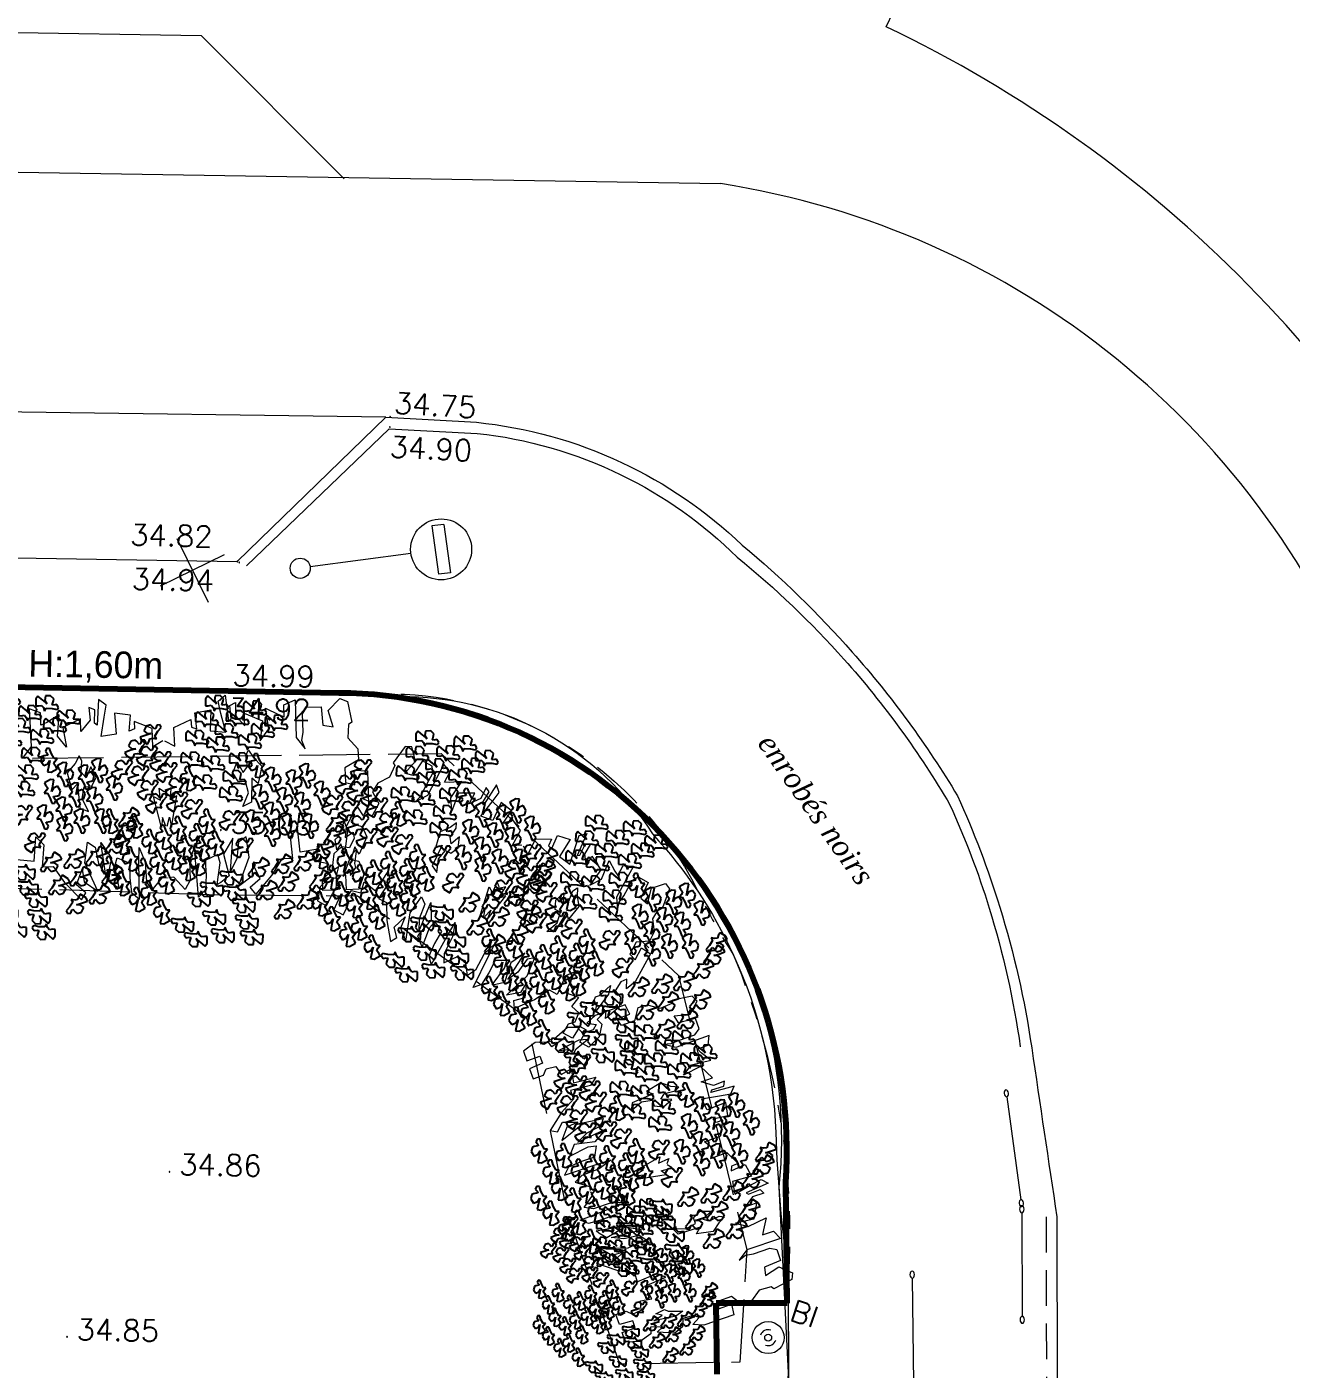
# Model space of a CAD drawing. Extents: x 996 to 1166918, y 537 to 295728.
# Drawn here: x 1148.89 to 1166.68, y 700.66 to 719.55 of the extents above; entities that cross this region are included whole.
import ezdxf

# ---------------------------------------------------------------- set-up
doc = ezdxf.new("R2010")
doc.units = 0
doc.header["$MEASUREMENT"] = 0
for name, pattern in [('CONTINU', [0]), ('DGN2', [0.75, 0.5, -0.25]), ('DGN3', [1.25, 1, -0.25]), ('DGN4', [1.5, 0.75, -0.25, 0.25, -0.25])]:
    doc.linetypes.add(name, pattern=pattern)
doc.layers.get('0').update_dxf_attribs({"linetype": 'CONTINUOUS', "lineweight": 0})
doc.layers.add('Buissons', color=7, linetype='CONTINUOUS', true_color=0x04ec8b)
for name, color, linetype, lineweight in [('CF-FON-CADASTRE-DIGITALISE', 6, 'DGN4', 0), ('CF-TOPO-ALTITUDE-TN', 94, 'CONTINUOUS', 0), ('CF-TOPO-ALTITUDE-VOIRIE', 7, 'CONTINUOUS', 0), ('CF-TOPO-CARROYAGE', 7, 'CONTINUOUS', 0), ('CF-TOPO-EAU', 5, 'CONTINUOUS', 0), ('CF-TOPO-MOBILIER-FIXE', 7, 'CONTINUOUS', 0), ('CF-TOPO-NATURE-MATERIAUX-TXT', 7, 'CONTINUOUS', 0), ('CF-TOPO-SIGNAL-NON-ELECT', 6, 'CONTINUOUS', 0), ('CF-TOPO-VEGETATION', 94, 'CONTINUOUS', 0), ('CF-TOPO-VOIRIE', 7, 'CONTINUOUS', 0), ('DIVERS', 7, 'CONTINU', 5), ('Texte projet', 7, 'CONTINU', 5)]:
    doc.layers.add(name, color=color, linetype=linetype, lineweight=lineweight)
doc.layers.add('Clôtures', color=7, linetype='CONTINUOUS', lineweight=120, true_color=0x04c83f)
doc.styles.add('CF-H0 300-I', font='timesi.ttf', dxfattribs={"height": 0.3})
doc.styles.add('LEROY', font='j_leroy')
doc.styles.add('SIMPLEX', font='simplex.shx')

# ---------------------------------------------------------------- blocks, each defined once
blk = doc.blocks.new('BRANCHS', base_point=(1.4853, 0.588))
for p, q in [((1.5146, 0.6522), (1.4864, 0.6366)), ((1.4864, 0.6366), (1.4921, 0.6254)), ((1.5313, 0.6501), (1.5146, 0.6522)), ((1.5255, 0.6211), (1.5313, 0.6501)), ((1.4971, 0.6014), (1.4858, 0.588)), ((1.4858, 0.588), (1.5005, 0.5883)), ((1.4921, 0.6254), (1.5019, 0.6135)), ((1.5019, 0.6135), (1.4971, 0.6014)), ((1.5005, 0.5883), (1.5139, 0.5633)), ((1.5199, 0.5964), (1.5255, 0.6211)), ((1.5292, 0.6122), (1.5199, 0.5964)), ((1.5291, 0.572), (1.5482, 0.5759)), ((1.5308, 0.5654), (1.5291, 0.572)), ((1.5487, 0.6203), (1.5292, 0.6122)), ((1.5482, 0.5759), (1.5568, 0.5791)), ((1.5622, 0.5996), (1.5487, 0.6203)), ((1.5568, 0.5791), (1.5622, 0.5996)), ((1.5139, 0.5633), (1.5211, 0.5412)), ((1.5211, 0.5412), (1.5336, 0.5396)), ((1.5407, 0.5536), (1.5308, 0.5654)), ((1.5336, 0.5396), (1.5407, 0.5536))]:
    blk.add_line(p, q)
blk = doc.blocks.new('ARBRE12')
at = {"yscale": 3, "zscale": 3}
for p, xscale, rotation in [((-0.069, 1.578), 3.00000000000064, 60.00000000000705), ((0.466, 1.504), 3.00000000000064, 60.00000000000705), ((-0.207, 1.356), 3.00000000000064, 60.00000000000705), ((0.225, 1.366), 3.00000000000064, 60.00000000000705), ((0.768, 1.301), 3.00000000000064, 60.00000000000705), ((-0.882, 1.184), 3.00000000000064, 119.9999999999929), ((-0.345, 1.088), 3.00000000000064, 60.00000000000705), ((0.069, 1.181), 3.00000000000064, 60.00000000000705), ((0.397, 1.033), 3.00000000000064, 60.00000000000705), ((0.578, 1.19), 3.00000000000064, 60.00000000000705), ((-1.098, 0.971), 3.00000000000064, 119.9999999999929), ((-0.934, 0.879), 3.00000000000064, 119.9999999999929), ((-0.051, 0.996), 3.00000000000064, 60.00000000000705), ((-1.287, 0.685), 3.00000000000064, 119.9999999999929), ((-0.744, 0.805), 3.00000000000064, 119.9999999999929), ((-0.414, 0.783), 3.00000000000064, 60.00000000000705), ((-0.12, 0.728), 3.00000000000064, 60.00000000000705), ((0.268, 0.774), 3.00000000000064, 60.00000000000705), ((0.645, 0.837), 3, 180), ((-1.055, 0.602), 3.00000000000064, 119.9999999999929), ((-0.658, 0.648), 3.00000000000064, 119.9999999999929), ((-0.321, 0.652), 3, 180), ((-0.232, 0.46), 3.00000000000064, 60.00000000000705), ((0.181, 0.525), 3.00000000000064, 60.00000000000705), ((-0.925, 0.399), 3.00000000000064, 119.9999999999929), ((-0.528, 0.436), 3.00000000000064, 119.9999999999929), ((0.13, 0.294), 3.00000000000064, 60.00000000000705), ((-0.804, 0.214), 3.00000000000064, 119.9999999999929), ((-0.511, 0.232), 3.00000000000064, 119.9999999999929), ((-0.304, 0.131), 3.00000000000064, 119.9999999999929), ((-1.417, 0.051), 3, 180), ((-0.054, 0.051), 3, 180), ((0.23, -0.026), 3.00000000000064, 119.9999999999929), ((-1.072, -0.013), 3, 180), ((-0.459, -0.05), 3, 180), ((1.573, 0.076), 3.00000000000064, 299.999999999993), ((-1.253, -0.244), 3, 180), ((-0.856, -0.235), 3, 180), ((-0.666, -0.17), 3, 180), ((-0.373, -0.318), 3, 180), ((-0.192, -0.152), 3, 180), ((-0.131, -0.328), 3, 180), ((0.067, -0.263), 3, 180), ((0.412, -0.414), 3.00000000000064, 119.9999999999929), ((1.538, -0.099), 3.00000000000064, 299.999999999993), ((-1.132, -0.475), 3, 180), ((-0.744, -0.522), 3, 180), ((-0.528, -0.457), 3, 180), ((1.116, -0.469), 3.00000000000064, 299.999999999993), ((1.383, -0.293), 3.00000000000064, 299.999999999993), ((-1.425, -0.614), 3, 180), ((-0.942, -0.642), 3, 180), ((-0.33, -0.614), 3, 180), ((-0.183, -0.54), 3, 180), ((0.477, -0.552), 3.00000000000064, 299.999999999993), ((0.805, -0.506), 3.00000000000064, 299.999999999993), ((-1.253, -0.826), 3, 180), ((-0.623, -0.799), 3, 180), ((-0.069, -0.807), 3.00000000000064, 240.0000000000071), ((0.208, -0.65), 3.00000000000064, 240.0000000000071), ((0.891, -0.755), 3.00000000000064, 299.999999999993), ((1.34, -0.728), 3.00000000000064, 299.999999999993), ((-1.037, -1.048), 3, 180), ((-0.873, -0.956), 3, 180), ((-0.25, -0.955), 3.00000000000064, 240.0000000000071), ((0.251, -0.863), 3.00000000000064, 240.0000000000071), ((0.589, -0.875), 3.00000000000064, 299.999999999993), ((1.159, -1.005), 3.00000000000064, 299.999999999993), ((-0.692, -1.224), 3, 180), ((0.38, -1.038), 3.00000000000064, 240.0000000000071), ((0.84, -1.143), 3.00000000000064, 299.999999999993), ((-0.482, -1.316), 3.00000000000064, 240.0000000000071), ((-0.034, -1.214), 3.00000000000064, 240.0000000000071), ((0.423, -1.269), 3.00000000000064, 240.0000000000071), ((-0.293, -1.519), 3.00000000000064, 240.0000000000071), ((0.087, -1.463), 3.00000000000064, 240.0000000000071), ((0.492, -1.491), 3.00000000000064, 240.0000000000071)]:
    blk.add_blockref('BRANCHS', p, dxfattribs=dict(at, xscale=xscale, rotation=rotation))
at = {"xscale": 3, "yscale": 3, "zscale": 3}
for p in [(0.641, 0.59), (1.124, 0.645), (0.935, 0.553), (1.331, 0.396), (0.46, 0.35), (0.805, 0.304), (1.055, 0.239), (0.624, 0.1), (0.357, -0.01), (0.633, -0.177), (0.874, -0.066), (1.167, -0.066)]:
    blk.add_blockref('BRANCHS', p, dxfattribs=at)
blk = doc.blocks.new('cf812panneau-sens-interdit')
at = {"color": 0, "linetype": 'Continuous'}
for p, q in [((0, -1.571), (0, -0.142)), ((-0.343, -2.086), (-0.343, -1.915)), ((0.343, -1.915), (-0.343, -1.915)), ((0.343, -2.086), (0.343, -1.915)), ((0.343, -2.086), (-0.343, -2.086))]:
    blk.add_line(p, q, dxfattribs=at)
at = {"color": 0}
blk.add_circle((0, 0), 0.142, dxfattribs=at)
at = {"color": 0, "linetype": 'Continuous'}
blk.add_circle((0, -2), 0.429, dxfattribs=at)
blk.add_circle((0, -2), 0.429, dxfattribs=at)
blk = doc.blocks.new('cf122borne-incendie')
at = {"color": 0, "flags": 128}
for points in [[(0, 0.113, 0.414214), (-0.112, 0)], [(0, -0.112, 0.414214), (0.113, 0)]]:
    blk.add_lwpolyline(points, format="xyb", dxfattribs=at)
at = {"color": 0}
for radius in [0.225, 0.0487]:
    blk.add_circle((0, 0), radius, dxfattribs=at)
at = {"color": 0, "style": 'SIMPLEX'}
blk.add_text('BI', height=0.3, rotation=180, dxfattribs=at).set_placement((-0.186, -0.331))
blk = doc.blocks.new('cf132arceau-vehicules')
blk.add_line((0.031, 0), (0.969, 0))
for centre in [(0, 0), (1, 0)]:
    blk.add_circle(centre, 0.0314)
blk = doc.blocks.new('CROIX')
at = {"linetype": 'CONTINU'}
for p, q in [((0, 0.5), (0, -0.5)), ((-0.5, 0), (0.5, 0))]:
    blk.add_line(p, q, dxfattribs=at)

msp = doc.modelspace()

# ---------------------------------------------------------------- linework, layer by layer
for p, q in [((1160.98, 719.547), (1161.401, 720.431)), ((1122.514, 719.903), (1151.344, 719.425)), ((1046.51, 719.199), (1158.65, 717.341)), ((1153.941, 714.054), (1119.654, 714.532))]:
    msp.add_line(p, q)
at = {"ltscale": 0.05}
msp.add_line((1153.941, 714.054), (1155.216, 713.984), dxfattribs=at)
msp.add_lwpolyline([(1151.344, 719.425), (1151.344, 719.425), (1153.359, 717.411)])
for centre, radius, start, end in [((1153.232, 703.3), 18, 24.5117, 64.5053), ((1156.873, 705.803), 11.674, 20.7435, 81.2463)]:
    msp.add_arc(centre, radius, start, end)
at = {"layer": 'CF-FON-CADASTRE-DIGITALISE', "lineweight": 0, "flags": 128}
msp.add_lwpolyline([(1050.968, 703.567), (1053.482, 706.703), (1054.868, 711.757), (1098.804, 711.085), (1101.999, 712.978), (1112.616, 712.853), (1112.579, 707.868), (1117.23, 707.834), (1117.273, 710.777), (1153.907, 710.161, -0.128061), (1156.194, 709.608, -0.158091), (1158.331, 707.385, 0.029168), (1158.834, 706.487, -0.115233), (1159.602, 701.898), (1159.408, 609.46), (1158.951, 609.468), (1158.813, 602.433), (1152.032, 598.153, -0.108271), (1148.523, 597.143), (1064.89, 598.051, -0.391305), (1050.624, 612.661), (1050.97, 704.056), (1050.006, 709.836, 0.020715), (1049.379, 712.281, 0.027295), (1048.249, 715.408)], format="xyb", dxfattribs=at)
at = {"layer": 'CF-TOPO-ALTITUDE-TN', "lineweight": 0, "flags": 128}
for points in [[(1151.624, 710.086, 1), (1151.615, 710.081, 1), (1151.624, 710.086)], [(1151.625, 708.25, 1), (1151.616, 708.245, 1), (1151.625, 708.25)], [(1150.906, 703.441, 1), (1150.897, 703.437, 1), (1150.906, 703.441)], [(1149.463, 701.119, 1), (1149.454, 701.115, 1), (1149.463, 701.119)]]:
    msp.add_lwpolyline(points, format="xyb", dxfattribs=at)
at = {"layer": 'CF-TOPO-ALTITUDE-TN', "lineweight": 0}
for p in [(1151.62, 710.084), (1151.62, 708.248), (1150.901, 703.439), (1149.459, 701.117)]:
    msp.add_point(p, dxfattribs=at)
at = {"layer": 'CF-TOPO-ALTITUDE-VOIRIE', "lineweight": 0, "flags": 128}
for points in [[(1154.007, 714.061, 1), (1153.998, 714.057, 1), (1154.007, 714.061)], [(1154.004, 713.919, 1), (1153.995, 713.915, 1), (1154.004, 713.919)], [(1151.859, 712.028, 1), (1151.85, 712.023, 1), (1151.859, 712.028)], [(1151.886, 712.013, 1), (1151.877, 712.009, 1), (1151.886, 712.013)], [(1151.625, 710.217, 1), (1151.616, 710.213, 1), (1151.625, 710.217)]]:
    msp.add_lwpolyline(points, format="xyb", dxfattribs=at)
at = {"layer": 'CF-TOPO-VEGETATION', "lineweight": 0}
for p, q in [((1149.903, 710.083), (1149.883, 709.723)), ((1150.008, 710.006), (1149.903, 710.083)), ((1151.585, 710.059), (1151.685, 710.143)), ((1151.685, 710.143), (1151.729, 709.785)), ((1152.508, 710.009), (1152.667, 710.077)), ((1152.667, 710.077), (1152.68, 709.548)), ((1153.13, 709.931), (1153.297, 710.098)), ((1153.297, 710.098), (1153.406, 710.057)), ((1149.086, 709.894), (1148.927, 709.951)), ((1148.927, 709.951), (1148.956, 709.422)), ((1149.091, 709.723), (1149.086, 709.894)), ((1149.849, 709.937), (1149.767, 709.971)), ((1149.767, 709.971), (1149.784, 709.792)), ((1149.845, 709.749), (1149.849, 709.937)), ((1149.982, 709.834), (1150.008, 710.006)), ((1150.353, 709.865), (1150.125, 709.893)), ((1150.125, 709.893), (1150.151, 709.597)), ((1151.257, 709.895), (1151.481, 709.938)), ((1151.286, 709.671), (1151.257, 709.895)), ((1151.481, 709.938), (1151.47, 709.642)), ((1151.623, 709.889), (1151.585, 710.059)), ((1151.691, 709.622), (1151.623, 709.889)), ((1151.749, 710.001), (1151.828, 710.04)), ((1151.766, 709.813), (1151.749, 710.001)), ((1151.828, 710.04), (1151.829, 709.86)), ((1151.958, 709.712), (1151.952, 709.891)), ((1151.952, 709.891), (1152.209, 709.783)), ((1152.299, 709.67), (1152.251, 709.964)), ((1152.251, 709.964), (1152.432, 709.872)), ((1152.514, 709.839), (1152.508, 710.009)), ((1152.771, 709.883), (1152.832, 709.975)), ((1152.78, 709.623), (1152.771, 709.883)), ((1152.832, 709.975), (1153.032, 709.982)), ((1153.032, 709.982), (1153.056, 709.722)), ((1153.203, 709.7), (1153.13, 709.931)), ((1153.406, 710.057), (1153.465, 709.763)), ((1149.176, 709.762), (1149.091, 709.723)), ((1149.35, 709.867), (1149.176, 709.762)), ((1149.323, 709.57), (1149.35, 709.867)), ((1149.648, 709.814), (1149.399, 709.689)), ((1149.399, 709.689), (1149.452, 709.412)), ((1149.655, 709.635), (1149.648, 709.814)), ((1149.784, 709.792), (1149.655, 709.635)), ((1149.883, 709.723), (1149.845, 709.749)), ((1149.937, 709.563), (1149.982, 709.834)), ((1150.333, 709.639), (1150.353, 709.865)), ((1150.655, 709.677), (1150.404, 709.776)), ((1150.404, 709.776), (1150.408, 709.669)), ((1150.962, 709.688), (1151.2, 709.803)), ((1150.976, 709.428), (1150.962, 709.688)), ((1151.2, 709.803), (1151.209, 709.696)), ((1151.209, 709.696), (1151.286, 709.671)), ((1151.729, 709.785), (1151.766, 709.813)), ((1151.829, 709.86), (1151.958, 709.712)), ((1152.209, 709.783), (1152.175, 709.504)), ((1152.432, 709.872), (1152.514, 709.839)), ((1153.056, 709.722), (1153.203, 709.7)), ((1153.417, 709.734), (1153.407, 709.545)), ((1153.465, 709.763), (1153.417, 709.734)), ((1149.452, 709.412), (1149.323, 709.57)), ((1150.151, 709.597), (1149.937, 709.563)), ((1150.408, 709.669), (1150.333, 709.639)), ((1150.664, 709.417), (1150.655, 709.677)), ((1150.806, 709.503), (1150.664, 709.417)), ((1150.828, 709.503), (1150.976, 709.428)), ((1151.47, 709.642), (1151.691, 709.622)), ((1152.175, 709.504), (1152.299, 709.67)), ((1152.68, 709.548), (1152.809, 709.391)), ((1152.762, 709.506), (1152.78, 709.623)), ((1152.809, 709.391), (1152.762, 709.506)), ((1153.407, 709.545), (1153.547, 709.388)), ((1148.956, 709.422), (1148.832, 709.257)), ((1151.972, 709.299), (1152.012, 709.373)), ((1152.012, 709.373), (1152.08, 709.267)), ((1153.547, 709.388), (1153.558, 709.236)), ((1154.213, 709.421), (1154.046, 709.194)), ((1154.31, 709.417), (1154.213, 709.421)), ((1154.36, 709.217), (1154.31, 709.417)), ((1149.573, 709.183), (1149.459, 709.053)), ((1149.628, 709.292), (1149.573, 709.183)), ((1149.668, 709.222), (1149.628, 709.292)), ((1149.658, 709.06), (1149.668, 709.222)), ((1149.795, 709.136), (1149.73, 708.982)), ((1149.87, 708.986), (1149.795, 709.136)), ((1151.791, 709.051), (1151.851, 709.206)), ((1151.851, 709.206), (1151.937, 709.056)), ((1151.937, 709.056), (1151.999, 709.139)), ((1151.999, 709.139), (1151.972, 709.299)), ((1152.08, 709.267), (1152.198, 709.145)), ((1152.198, 709.145), (1152.147, 708.901)), ((1153.558, 709.236), (1153.368, 709.122)), ((1153.368, 709.122), (1153.374, 708.916)), ((1154.069, 709.153), (1153.996, 708.99)), ((1154.046, 709.194), (1154.069, 709.153)), ((1154.21, 709.048), (1154.36, 709.217)), ((1154.457, 709.222), (1154.322, 709.016)), ((1154.596, 709.148), (1154.457, 709.222)), ((1154.759, 709.175), (1154.53, 708.731)), ((1154.605, 709.046), (1154.596, 709.148)), ((1154.842, 709.063), (1154.759, 709.175)), ((1149.459, 709.053), (1149.526, 708.813)), ((1149.73, 708.982), (1149.658, 709.06)), ((1149.805, 708.858), (1149.87, 708.986)), ((1151.866, 708.928), (1151.791, 709.051)), ((1152.058, 708.979), (1152.053, 708.638)), ((1152.147, 708.901), (1152.058, 708.979)), ((1153.505, 708.884), (1153.498, 709.09)), ((1153.498, 709.09), (1153.687, 709.079)), ((1153.687, 709.079), (1153.697, 708.603)), ((1153.996, 708.99), (1153.832, 708.906)), ((1154.322, 709.016), (1154.21, 709.048)), ((1154.489, 708.83), (1154.605, 709.046)), ((1154.766, 708.921), (1154.842, 709.063)), ((1155.014, 708.932), (1154.843, 708.918)), ((1154.855, 708.701), (1155.014, 708.932)), ((1149.526, 708.813), (1149.604, 708.897)), ((1149.604, 708.897), (1149.637, 708.556)), ((1149.67, 708.692), (1149.702, 708.855)), ((1149.702, 708.855), (1149.805, 708.858)), ((1150.775, 708.667), (1150.753, 708.836)), ((1150.753, 708.836), (1150.831, 708.785)), ((1150.926, 708.842), (1150.852, 708.786)), ((1150.915, 708.671), (1150.926, 708.842)), ((1151.968, 708.931), (1151.866, 708.928)), ((1151.931, 708.58), (1152.011, 708.771)), ((1152.011, 708.771), (1151.968, 708.931)), ((1153.374, 708.916), (1153.505, 708.884)), ((1153.832, 708.906), (1153.756, 708.783)), ((1153.756, 708.783), (1153.846, 708.619)), ((1154.441, 708.731), (1154.489, 708.83)), ((1154.843, 708.918), (1154.766, 708.921)), ((1154.965, 708.766), (1154.871, 708.519)), ((1155.197, 708.766), (1154.965, 708.766)), ((1155.117, 708.617), (1155.197, 708.766)), ((1155.354, 708.845), (1155.281, 708.692)), ((1155.303, 708.632), (1155.395, 708.784)), ((1155.501, 708.881), (1155.318, 708.595)), ((1155.395, 708.784), (1155.354, 708.845)), ((1155.439, 708.646), (1155.538, 708.775)), ((1155.538, 708.775), (1155.501, 708.881)), ((1149.637, 708.556), (1149.763, 708.507)), ((1149.763, 708.507), (1149.67, 708.692)), ((1150.788, 708.281), (1150.677, 708.717)), ((1150.677, 708.717), (1150.775, 708.667)), ((1151.005, 708.728), (1150.915, 708.671)), ((1150.928, 708.286), (1151.005, 708.728)), ((1152.053, 708.638), (1151.931, 708.58)), ((1153.595, 708.696), (1153.386, 708.299)), ((1153.548, 708.571), (1153.48, 708.497)), ((1153.627, 708.448), (1153.548, 708.571)), ((1153.734, 708.641), (1153.595, 708.696)), ((1153.697, 708.603), (1153.627, 708.448)), ((1153.641, 708.47), (1153.734, 708.641)), ((1153.846, 708.619), (1153.753, 708.448)), ((1154.53, 708.731), (1154.366, 708.647)), ((1154.366, 708.647), (1154.441, 708.731)), ((1154.871, 708.519), (1154.855, 708.701)), ((1155.281, 708.692), (1155.117, 708.617)), ((1155.28, 708.443), (1155.439, 708.646)), ((1155.318, 708.595), (1155.303, 708.632)), ((1155.567, 708.634), (1155.446, 708.382)), ((1155.712, 708.518), (1155.567, 708.634)), ((1150.8, 708.425), (1150.788, 708.281)), ((1150.847, 708.301), (1150.8, 708.425)), ((1150.868, 708.302), (1150.902, 708.428)), ((1150.902, 708.428), (1150.928, 708.286)), ((1153.276, 708.158), (1153.355, 708.367)), ((1153.355, 708.367), (1153.403, 708.243)), ((1153.48, 708.497), (1153.475, 708.335)), ((1153.753, 708.448), (1153.641, 708.47)), ((1155.446, 708.382), (1155.28, 708.443)), ((1155.592, 708.342), (1155.712, 708.518)), ((1155.706, 708.425), (1155.658, 708.335)), ((1155.835, 708.24), (1155.706, 708.425)), ((1152.701, 708.273), (1152.597, 708.153)), ((1152.739, 707.934), (1152.701, 708.273)), ((1153.403, 708.243), (1153.36, 707.91)), ((1153.386, 708.299), (1153.372, 708.144)), ((1153.372, 708.144), (1153.482, 708.219)), ((1153.475, 708.335), (1153.611, 708.295)), ((1153.482, 708.219), (1153.5, 708.133)), ((1153.611, 708.295), (1153.675, 708.154)), ((1154.707, 708.223), (1154.641, 707.999)), ((1154.847, 708.282), (1154.707, 708.223)), ((1154.938, 708.349), (1154.847, 708.282)), ((1154.849, 708.147), (1154.932, 708.274)), ((1154.932, 708.274), (1154.938, 708.349)), ((1155.658, 708.335), (1155.592, 708.342)), ((1155.718, 708.024), (1155.835, 708.24)), ((1156.772, 708.197), (1156.634, 707.887)), ((1156.663, 708.169), (1156.772, 708.197)), ((1148.999, 707.808), (1149.02, 708.15)), ((1149.02, 708.15), (1149.132, 708.037)), ((1149.132, 708.037), (1149.11, 707.731)), ((1149.711, 707.787), (1149.745, 708.075)), ((1149.745, 708.075), (1149.855, 708.007)), ((1149.855, 708.007), (1149.9, 707.775)), ((1150.003, 707.608), (1149.933, 708.073)), ((1149.933, 708.073), (1150.086, 707.853)), ((1150.47, 707.803), (1150.475, 708.001)), ((1150.475, 708.001), (1150.557, 707.797)), ((1151.255, 708.027), (1151.181, 707.818)), ((1151.267, 707.83), (1151.255, 708.027)), ((1151.79, 708.135), (1151.658, 707.906)), ((1151.757, 707.667), (1151.79, 708.135)), ((1151.873, 708.075), (1151.848, 707.841)), ((1151.978, 708.15), (1151.873, 708.075)), ((1152.02, 707.864), (1151.978, 708.15)), ((1152.597, 708.153), (1152.629, 707.849)), ((1153.319, 708.009), (1153.213, 707.913)), ((1153.229, 708.112), (1153.276, 708.158)), ((1153.256, 707.969), (1153.229, 708.112)), ((1153.312, 708.052), (1153.256, 707.969)), ((1153.36, 707.91), (1153.312, 708.052)), ((1153.431, 707.997), (1153.319, 708.009)), ((1153.5, 708.133), (1153.431, 707.997)), ((1153.507, 708.013), (1153.449, 707.832)), ((1153.57, 707.908), (1153.507, 708.013)), ((1153.675, 708.154), (1153.57, 707.908)), ((1154.734, 708.035), (1154.597, 707.744)), ((1154.641, 707.999), (1154.734, 708.035)), ((1154.862, 708.053), (1154.849, 708.147)), ((1154.856, 707.921), (1154.962, 707.999)), ((1154.981, 708.152), (1154.862, 708.053)), ((1154.962, 707.999), (1154.981, 708.152)), ((1155.858, 708.036), (1155.718, 708.024)), ((1155.873, 708.027), (1155.941, 707.904)), ((1155.941, 707.904), (1156.053, 708.123)), ((1156.053, 708.123), (1156.274, 708.119)), ((1156.274, 708.119), (1156.23, 708.027)), ((1156.23, 708.027), (1156.272, 707.976)), ((1156.272, 707.976), (1156.357, 708.171)), ((1156.357, 708.171), (1156.534, 708.114)), ((1156.534, 708.114), (1156.386, 707.876)), ((1156.531, 707.769), (1156.61, 708.015)), ((1156.61, 708.015), (1156.663, 708.169)), ((1156.673, 707.895), (1156.75, 708.055)), ((1156.823, 708.054), (1156.739, 707.907)), ((1156.75, 708.055), (1156.823, 708.054)), ((1148.751, 707.835), (1148.999, 707.808)), ((1150.086, 707.853), (1150.021, 707.546)), ((1150.133, 707.738), (1150.162, 707.856)), ((1150.162, 707.856), (1150.342, 707.781)), ((1150.477, 707.274), (1150.47, 707.803)), ((1151.181, 707.818), (1151.19, 707.54)), ((1151.306, 707.302), (1151.267, 707.83)), ((1151.582, 707.904), (1151.402, 707.817)), ((1151.402, 707.817), (1151.414, 707.611)), ((1151.613, 707.788), (1151.582, 707.904)), ((1151.658, 707.906), (1151.738, 707.604)), ((1151.848, 707.841), (1151.757, 707.667)), ((1151.872, 707.455), (1152.02, 707.864)), ((1152.479, 707.844), (1152.336, 707.606)), ((1152.629, 707.849), (1152.479, 707.844)), ((1152.986, 707.978), (1152.739, 707.934)), ((1152.959, 707.806), (1152.986, 707.978)), ((1153.117, 707.776), (1152.959, 707.806)), ((1153.213, 707.913), (1153.185, 707.668)), ((1153.449, 707.891), (1153.343, 707.593)), ((1153.536, 707.979), (1153.449, 707.891)), ((1153.449, 707.832), (1153.563, 707.809)), ((1153.505, 707.775), (1153.536, 707.979)), ((1153.563, 707.809), (1153.634, 707.622)), ((1154.661, 707.652), (1154.684, 707.841)), ((1154.684, 707.841), (1154.783, 707.961)), ((1154.783, 707.961), (1154.856, 707.921)), ((1156.386, 707.876), (1156.531, 707.769)), ((1156.634, 707.887), (1156.673, 707.895)), ((1156.739, 707.907), (1156.759, 707.733)), ((1156.759, 707.733), (1156.84, 707.882)), ((1156.84, 707.882), (1156.968, 707.688)), ((1156.977, 707.558), (1157.083, 707.818)), ((1157.083, 707.818), (1157.165, 707.668)), ((1149.11, 707.731), (1149.266, 707.736)), ((1149.266, 707.736), (1149.424, 707.508)), ((1149.592, 707.477), (1149.671, 707.696)), ((1149.671, 707.696), (1149.699, 707.517)), ((1149.892, 707.389), (1149.711, 707.787)), ((1149.9, 707.775), (1150.003, 707.608)), ((1150.192, 707.435), (1150.133, 707.738)), ((1150.342, 707.781), (1150.343, 707.575)), ((1150.557, 707.797), (1150.577, 707.52)), ((1151.414, 707.611), (1151.405, 707.404)), ((1151.569, 707.481), (1151.613, 707.788)), ((1152.066, 707.776), (1152.061, 707.596)), ((1152.175, 707.564), (1152.066, 707.776)), ((1153.054, 707.558), (1153.138, 707.633)), ((1153.138, 707.633), (1153.117, 707.776)), ((1153.185, 707.668), (1153.275, 707.735)), ((1153.275, 707.735), (1153.234, 707.565)), ((1153.251, 707.61), (1153.242, 707.403)), ((1153.381, 707.614), (1153.251, 707.61)), ((1153.343, 707.593), (1153.434, 707.698)), ((1153.388, 707.408), (1153.381, 707.614)), ((1153.434, 707.698), (1153.444, 707.606)), ((1153.444, 707.606), (1153.519, 707.719)), ((1153.519, 707.719), (1153.505, 707.775)), ((1153.634, 707.622), (1153.565, 707.414)), ((1153.8, 707.394), (1153.976, 707.665)), ((1153.976, 707.665), (1154, 707.527)), ((1154.597, 707.744), (1154.661, 707.652)), ((1156.968, 707.688), (1156.813, 707.473)), ((1157.165, 707.668), (1157.207, 707.607)), ((1157.426, 707.739), (1157.186, 707.302)), ((1157.207, 707.607), (1157.283, 707.749)), ((1157.283, 707.749), (1157.426, 707.739)), ((1149.424, 707.508), (1149.664, 707.264)), ((1149.725, 707.365), (1149.592, 707.477)), ((1149.699, 707.517), (1149.892, 707.389)), ((1150.021, 707.546), (1150.143, 707.46)), ((1150.143, 707.46), (1150.192, 707.435)), ((1150.343, 707.575), (1150.366, 707.369)), ((1150.577, 707.52), (1150.651, 707.396)), ((1150.651, 707.396), (1150.801, 707.581)), ((1150.801, 707.581), (1150.871, 707.574)), ((1150.963, 707.586), (1150.893, 707.575)), ((1151.119, 707.412), (1150.963, 707.586)), ((1151.19, 707.54), (1151.119, 707.412)), ((1151.622, 707.51), (1151.569, 707.481)), ((1151.738, 707.604), (1151.622, 707.51)), ((1152.061, 707.596), (1151.872, 707.455)), ((1152.034, 707.443), (1152.175, 707.564)), ((1152.113, 707.347), (1152.034, 707.443)), ((1152.336, 707.606), (1152.113, 707.347)), ((1153.018, 707.45), (1152.98, 707.25)), ((1153.152, 707.58), (1153.018, 707.45)), ((1153.059, 707.397), (1153.054, 707.558)), ((1153.234, 707.565), (1153.152, 707.58)), ((1153.59, 707.363), (1153.64, 707.519)), ((1153.64, 707.519), (1153.8, 707.394)), ((1154, 707.527), (1153.841, 707.286)), ((1155.27, 707.045), (1155.398, 707.447)), ((1155.398, 707.447), (1155.443, 707.365)), ((1155.443, 707.365), (1155.508, 707.513)), ((1155.508, 707.513), (1155.537, 707.439)), ((1155.543, 707.312), (1155.63, 707.447)), ((1155.63, 707.447), (1155.553, 707.431)), ((1156.575, 707.39), (1156.638, 707.433)), ((1156.638, 707.433), (1156.636, 707.319)), ((1156.813, 707.473), (1156.977, 707.558)), ((1157.291, 707.322), (1157.407, 707.538)), ((1157.407, 707.538), (1157.493, 707.588)), ((1157.493, 707.588), (1157.635, 707.511)), ((1157.635, 707.511), (1157.53, 707.289)), ((1157.622, 707.211), (1157.68, 707.429)), ((1157.68, 707.429), (1157.875, 707.497)), ((1157.875, 707.497), (1157.932, 707.419)), ((1149.664, 707.264), (1149.725, 707.365)), ((1150.366, 707.369), (1150.477, 707.274)), ((1151.405, 707.404), (1151.306, 707.302)), ((1152.98, 707.25), (1153.107, 707.182)), ((1153.242, 707.403), (1153.059, 707.397)), ((1153.107, 707.182), (1153.195, 707.355)), ((1153.195, 707.355), (1153.291, 707.304)), ((1153.291, 707.304), (1153.21, 707.126)), ((1153.384, 707.282), (1153.459, 707.395)), ((1153.413, 707.19), (1153.384, 707.282)), ((1153.565, 707.414), (1153.388, 707.408)), ((1153.459, 707.395), (1153.59, 707.363)), ((1153.841, 707.286), (1153.952, 707.226)), ((1154.287, 707.084), (1154.446, 707.306)), ((1154.446, 707.306), (1154.49, 707.205)), ((1155.37, 706.991), (1155.632, 707.321)), ((1155.632, 707.321), (1155.543, 707.312)), ((1156.326, 707.13), (1156.332, 707.261)), ((1156.332, 707.261), (1156.447, 707.363)), ((1156.447, 707.363), (1156.436, 707.205)), ((1156.436, 707.205), (1156.518, 707.248)), ((1156.518, 707.248), (1156.575, 707.39)), ((1156.636, 707.319), (1156.66, 707.171)), ((1157.186, 707.302), (1157.202, 707.12)), ((1157.202, 707.12), (1157.223, 707.233)), ((1157.223, 707.233), (1157.291, 707.322)), ((1157.53, 707.289), (1157.622, 707.211)), ((1157.932, 707.419), (1157.834, 707.154)), ((1153.21, 707.126), (1153.341, 707.056)), ((1153.341, 707.056), (1153.413, 707.19)), ((1153.952, 707.226), (1153.955, 706.975)), ((1154.225, 706.685), (1154.287, 707.084)), ((1154.406, 706.819), (1154.576, 707.227)), ((1154.49, 707.205), (1154.413, 706.997)), ((1154.576, 707.227), (1154.579, 706.985)), ((1155.346, 707.158), (1155.27, 707.045)), ((1155.321, 707.037), (1155.346, 707.158)), ((1155.336, 707.029), (1155.419, 707.119)), ((1155.419, 707.119), (1155.37, 706.991)), ((1156.484, 707.093), (1156.32, 706.816)), ((1156.399, 707.091), (1156.326, 707.13)), ((1156.354, 706.942), (1156.399, 707.091)), ((1156.51, 706.993), (1156.484, 707.093)), ((1156.66, 707.171), (1156.51, 706.993)), ((1157.788, 707.151), (1157.692, 707)), ((1157.834, 707.154), (1157.788, 707.151)), ((1153.955, 706.975), (1154.008, 706.677)), ((1154.058, 706.881), (1154.216, 707.027)), ((1154.098, 706.734), (1154.058, 706.881)), ((1154.216, 707.027), (1154.151, 706.869)), ((1154.151, 706.869), (1154.225, 706.685)), ((1154.579, 706.985), (1154.389, 706.76)), ((1154.413, 706.997), (1154.406, 706.819)), ((1154.456, 706.599), (1154.558, 706.871)), ((1154.558, 706.871), (1154.633, 706.956)), ((1154.633, 706.956), (1154.724, 706.82)), ((1154.824, 706.786), (1154.92, 706.945)), ((1154.92, 706.945), (1154.881, 706.745)), ((1156.208, 706.819), (1156.354, 706.942)), ((1157.692, 707), (1157.716, 706.815)), ((1154.008, 706.677), (1154.098, 706.734)), ((1154.389, 706.76), (1154.434, 706.64)), ((1154.58, 706.35), (1154.824, 706.786)), ((1154.724, 706.82), (1154.628, 706.651)), ((1154.881, 706.745), (1154.765, 706.51)), ((1156.32, 706.816), (1156.208, 706.819)), ((1157.465, 706.671), (1157.373, 706.499)), ((1157.651, 706.686), (1157.465, 706.671)), ((1157.716, 706.815), (1157.651, 706.686)), ((1154.434, 706.64), (1154.456, 706.599)), ((1154.628, 706.651), (1154.547, 706.474)), ((1154.765, 706.51), (1154.758, 706.379)), ((1155.171, 706.032), (1155.392, 706.48)), ((1155.327, 706.506), (1155.202, 706.275)), ((1155.476, 706.646), (1155.327, 706.506)), ((1155.392, 706.48), (1155.476, 706.646)), ((1155.657, 706.145), (1155.9, 706.514)), ((1155.9, 706.514), (1155.7, 706.381)), ((1157.373, 706.499), (1157.449, 706.42)), ((1157.449, 706.42), (1157.541, 706.591)), ((1157.667, 706.504), (1157.451, 706.111)), ((1157.541, 706.591), (1157.667, 706.504)), ((1154.547, 706.474), (1154.58, 706.35)), ((1154.758, 706.379), (1154.95, 706.468)), ((1154.95, 706.468), (1154.996, 706.434)), ((1155.065, 706.406), (1155.011, 706.425)), ((1155.092, 706.199), (1155.065, 706.406)), ((1155.48, 706.413), (1155.391, 706.24)), ((1155.439, 706.07), (1155.614, 706.303)), ((1155.646, 706.41), (1155.48, 706.413)), ((1155.614, 706.303), (1155.646, 706.41)), ((1155.7, 706.381), (1155.614, 706.101)), ((1155.93, 706.431), (1155.802, 706.249)), ((1156.039, 706.449), (1155.93, 706.431)), ((1155.933, 706.198), (1156.039, 706.449)), ((1155.202, 706.275), (1155.092, 706.199)), ((1155.391, 706.24), (1155.288, 706.075)), ((1155.614, 706.101), (1155.489, 706.072)), ((1155.638, 705.925), (1155.933, 706.198)), ((1155.802, 706.249), (1155.657, 706.145)), ((1155.924, 706.107), (1155.836, 705.962)), ((1155.901, 705.889), (1155.924, 706.107)), ((1156.472, 706.196), (1156.351, 705.935)), ((1156.468, 705.958), (1156.601, 706.252)), ((1156.601, 706.252), (1156.472, 706.196)), ((1157.249, 706.114), (1157.17, 705.984)), ((1157.331, 706.147), (1157.249, 706.114)), ((1157.329, 706.014), (1157.331, 706.147)), ((1157.451, 706.111), (1157.329, 706.014)), ((1155.288, 706.075), (1155.171, 706.032)), ((1155.489, 706.072), (1155.439, 706.07)), ((1155.836, 705.962), (1155.638, 705.925)), ((1156.243, 705.993), (1156.032, 705.857)), ((1156.351, 705.935), (1156.243, 705.993)), ((1156.66, 705.893), (1156.468, 705.958)), ((1157.076, 705.939), (1156.889, 705.684)), ((1156.893, 705.902), (1156.947, 705.921)), ((1156.947, 705.921), (1157.101, 706.059)), ((1157.101, 706.059), (1157.076, 705.939)), ((1157.17, 705.984), (1157.245, 705.895)), ((1155.745, 705.848), (1155.901, 705.889)), ((1155.754, 705.737), (1155.745, 705.848)), ((1156.032, 705.857), (1155.754, 705.737)), ((1156.561, 705.764), (1156.66, 705.893)), ((1156.656, 705.674), (1156.561, 705.764)), ((1156.844, 705.775), (1156.893, 705.902)), ((1156.922, 705.819), (1156.844, 705.775)), ((1157.309, 705.79), (1156.887, 705.637)), ((1156.889, 705.684), (1156.922, 705.819)), ((1157.223, 705.753), (1157.035, 705.596)), ((1157.245, 705.895), (1157.223, 705.753)), ((1157.374, 705.655), (1157.309, 705.79)), ((1157.486, 705.746), (1157.442, 705.564)), ((1157.624, 705.785), (1157.486, 705.746)), ((1157.802, 705.737), (1157.624, 705.785)), ((1157.966, 705.808), (1157.802, 705.737)), ((1157.977, 705.853), (1157.966, 705.808)), ((1158.253, 705.909), (1157.977, 705.853)), ((1158.225, 705.659), (1158.322, 705.841)), ((1158.322, 705.841), (1158.253, 705.909)), ((1156.51, 705.522), (1156.604, 705.549)), ((1156.604, 705.549), (1156.656, 705.674)), ((1156.887, 705.637), (1156.771, 705.532)), ((1157.04, 705.708), (1156.914, 705.584)), ((1156.914, 705.584), (1156.983, 705.518)), ((1157.035, 705.596), (1157.04, 705.708)), ((1157.19, 705.591), (1157.374, 705.655)), ((1157.258, 705.499), (1157.19, 705.591)), ((1157.442, 705.564), (1157.258, 705.499)), ((1158, 705.635), (1158.225, 705.659)), ((1158.061, 705.536), (1158, 705.635)), ((1158.3, 705.597), (1158.061, 705.536)), ((1158.352, 705.449), (1158.3, 705.597)), ((1156.498, 705.468), (1156.313, 705.306)), ((1156.438, 705.388), (1156.51, 705.522)), ((1156.568, 705.318), (1156.438, 705.388)), ((1156.641, 705.468), (1156.498, 705.468)), ((1156.672, 705.483), (1156.568, 705.318)), ((1156.716, 705.383), (1156.641, 705.468)), ((1156.764, 705.434), (1156.672, 705.483)), ((1156.672, 705.262), (1156.764, 705.434)), ((1156.858, 705.438), (1156.716, 705.383)), ((1156.771, 705.532), (1156.903, 705.513)), ((1156.903, 705.513), (1156.858, 705.438)), ((1156.983, 705.518), (1156.945, 705.337)), ((1158.491, 705.359), (1158.023, 705.186)), ((1158.059, 705.286), (1158.291, 705.368)), ((1158.291, 705.368), (1158.352, 705.449)), ((1158.477, 705.22), (1158.491, 705.359)), ((1156.043, 705.258), (1155.879, 705.136)), ((1156.229, 705.263), (1156.043, 705.258)), ((1156.279, 705.197), (1156.229, 705.263)), ((1156.424, 705.294), (1156.279, 705.197)), ((1156.313, 705.306), (1156.424, 705.294)), ((1156.658, 705.293), (1156.378, 705.144)), ((1156.378, 705.144), (1156.516, 705.16)), ((1156.516, 705.16), (1156.462, 705.086)), ((1156.594, 705.118), (1156.621, 705.169)), ((1156.621, 705.169), (1156.781, 705.3)), ((1156.781, 705.3), (1156.658, 705.293)), ((1156.799, 705.194), (1156.672, 705.262)), ((1156.945, 705.337), (1156.799, 705.194)), ((1157.844, 705.234), (1157.957, 705.246)), ((1158.023, 705.186), (1157.844, 705.234)), ((1157.957, 705.246), (1158.059, 705.286)), ((1158.325, 705.167), (1158.477, 705.22)), ((1158.38, 705.113), (1158.325, 705.167)), ((1155.879, 705.136), (1155.927, 705)), ((1155.927, 705), (1156.109, 705.068)), ((1156.109, 705.068), (1156.145, 704.966)), ((1156.462, 705.086), (1156.594, 705.118)), ((1158.242, 704.944), (1158.516, 705.008)), ((1158.516, 705.008), (1158.38, 705.113)), ((1156.145, 704.966), (1155.966, 704.889)), ((1155.966, 704.889), (1156.015, 704.749)), ((1156.015, 704.749), (1156.159, 704.799)), ((1156.159, 704.799), (1156.199, 704.888)), ((1156.199, 704.888), (1156.332, 704.92)), ((1156.332, 704.92), (1156.407, 704.808)), ((1156.407, 704.808), (1156.548, 704.89)), ((1156.548, 704.89), (1156.583, 704.69)), ((1158.132, 704.799), (1158.242, 704.944)), ((1158.368, 704.919), (1158.132, 704.799)), ((1158.539, 704.762), (1158.368, 704.919)), ((1156.82, 704.653), (1156.54, 704.582)), ((1156.583, 704.69), (1156.895, 704.771)), ((1156.895, 704.771), (1156.82, 704.653)), ((1157.811, 704.691), (1157.611, 704.57)), ((1157.954, 704.64), (1157.811, 704.691)), ((1158.066, 704.628), (1157.954, 704.64)), ((1158.012, 704.577), (1158.066, 704.628)), ((1158.38, 704.706), (1158.539, 704.762)), ((1158.551, 704.651), (1158.38, 704.706)), ((1158.842, 704.642), (1158.514, 704.554)), ((1158.514, 704.554), (1158.527, 704.591)), ((1158.527, 704.591), (1158.698, 704.642)), ((1158.708, 704.715), (1158.551, 704.651)), ((1158.698, 704.642), (1158.708, 704.715)), ((1158.797, 704.538), (1158.842, 704.642)), ((1156.582, 704.463), (1156.415, 704.275)), ((1156.54, 704.582), (1156.582, 704.463)), ((1157.392, 704.299), (1157.537, 704.424)), ((1157.407, 704.411), (1157.392, 704.299)), ((1157.705, 704.534), (1157.407, 704.411)), ((1157.537, 704.424), (1157.691, 704.446)), ((1157.611, 704.57), (1157.705, 704.534)), ((1157.691, 704.446), (1157.718, 704.367)), ((1157.811, 704.46), (1157.864, 704.539)), ((1157.966, 704.454), (1157.811, 704.46)), ((1157.849, 704.353), (1157.966, 704.454)), ((1157.864, 704.539), (1158.012, 704.577)), ((1158.383, 704.467), (1158.637, 704.51)), ((1158.464, 704.311), (1158.383, 704.467)), ((1158.724, 704.416), (1158.464, 704.311)), ((1158.637, 704.51), (1158.797, 704.538)), ((1158.752, 704.232), (1158.724, 704.416)), ((1156.415, 704.275), (1156.253, 704.019)), ((1157.718, 704.367), (1157.849, 704.353)), ((1158.546, 704.182), (1158.752, 704.232)), ((1156.358, 704.001), (1156.427, 704.136)), ((1156.419, 703.879), (1156.734, 704.133)), ((1156.488, 704.065), (1156.419, 703.879)), ((1156.427, 704.136), (1156.642, 704.138)), ((1156.642, 704.138), (1156.488, 704.065)), ((1156.642, 703.856), (1157.043, 704.043)), ((1156.734, 704.133), (1157.001, 704.189)), ((1156.966, 704.085), (1156.768, 703.983)), ((1157.043, 704.043), (1156.882, 703.862)), ((1157.001, 704.189), (1156.966, 704.085)), ((1158.59, 704.133), (1158.546, 704.182)), ((1158.685, 704.167), (1158.59, 704.133)), ((1158.656, 703.944), (1158.685, 704.167)), ((1156.253, 704.019), (1156.358, 704.001)), ((1156.882, 703.862), (1156.591, 703.824)), ((1156.768, 703.983), (1156.642, 703.856)), ((1158.425, 703.862), (1158.656, 703.944)), ((1158.535, 703.777), (1158.425, 703.862)), ((1156.532, 703.66), (1156.79, 703.792)), ((1156.543, 703.705), (1156.532, 703.66)), ((1156.591, 703.824), (1156.543, 703.705)), ((1156.79, 703.792), (1156.903, 703.804)), ((1156.903, 703.804), (1156.878, 703.643)), ((1157.434, 703.441), (1157.799, 703.652)), ((1157.799, 703.652), (1157.777, 703.561)), ((1158.541, 703.76), (1158.508, 703.624)), ((1158.508, 703.624), (1158.738, 703.709)), ((1158.738, 703.709), (1158.899, 703.558)), ((1156.455, 703.393), (1156.929, 703.55)), ((1156.514, 703.506), (1156.455, 703.393)), ((1156.693, 703.583), (1156.514, 703.506)), ((1156.878, 703.643), (1156.693, 703.583)), ((1156.944, 703.481), (1156.7, 703.386)), ((1156.929, 703.55), (1157.108, 703.603)), ((1157.108, 703.603), (1156.944, 703.481)), ((1157.566, 703.473), (1157.434, 703.441)), ((1157.466, 703.401), (1157.566, 703.473)), ((1157.777, 703.561), (1157.924, 703.627)), ((1157.815, 703.454), (1157.971, 703.495)), ((1157.924, 703.627), (1157.897, 703.552)), ((1157.971, 703.495), (1157.902, 703.536)), ((1158.801, 703.454), (1158.995, 703.541)), ((1158.805, 703.52), (1158.801, 703.454)), ((1158.899, 703.558), (1158.805, 703.52)), ((1158.995, 703.541), (1159.087, 703.379)), ((1156.7, 703.386), (1156.607, 703.294)), ((1156.607, 703.294), (1156.808, 703.23)), ((1157.471, 703.334), (1157.887, 703.401)), ((1157.471, 703.385), (1157.593, 703.395)), ((1157.593, 703.395), (1157.471, 703.334)), ((1157.887, 703.401), (1157.815, 703.454)), ((1159.087, 703.379), (1158.818, 703.303)), ((1158.818, 703.303), (1158.853, 703.126)), ((1159.319, 703.28), (1159.009, 703.144)), ((1159.077, 703.255), (1159.22, 703.333)), ((1159.22, 703.333), (1159.319, 703.28)), ((1156.732, 702.936), (1156.851, 703.107)), ((1156.808, 703.23), (1156.819, 703.174)), ((1156.851, 703.107), (1156.825, 703.158)), ((1158.853, 703.126), (1159.077, 703.255)), ((1159.1, 703.088), (1158.997, 702.946)), ((1159.009, 703.144), (1159.043, 703.123)), ((1159.043, 703.123), (1159.208, 703.19)), ((1159.261, 703.14), (1159.1, 703.088)), ((1159.208, 703.19), (1159.261, 703.14)), ((1156.678, 702.759), (1157.143, 702.941)), ((1156.864, 702.917), (1156.732, 702.936)), ((1157.112, 703.004), (1156.864, 702.917)), ((1157.317, 703.007), (1157.112, 703.004)), ((1157.143, 702.941), (1157.317, 703.007)), ((1158.997, 702.946), (1159.157, 703.002)), ((1159.157, 703.002), (1159.121, 702.772)), ((1156.793, 702.712), (1156.678, 702.759)), ((1156.981, 702.764), (1156.793, 702.712)), ((1157.163, 702.833), (1156.981, 702.764)), ((1157.284, 702.718), (1157.163, 702.833)), ((1157.187, 702.661), (1157.284, 702.718)), ((1158.165, 702.635), (1158.299, 702.714)), ((1158.271, 702.792), (1158.364, 702.885)), ((1158.299, 702.714), (1158.271, 702.792)), ((1158.364, 702.885), (1158.517, 702.883)), ((1158.517, 702.883), (1158.403, 702.774)), ((1158.403, 702.774), (1158.492, 702.75)), ((1158.492, 702.75), (1158.63, 702.817)), ((1158.627, 702.723), (1158.546, 702.598)), ((1158.706, 702.806), (1158.627, 702.723)), ((1158.63, 702.817), (1158.706, 702.806)), ((1159.121, 702.772), (1158.862, 702.718)), ((1158.862, 702.718), (1159.041, 702.67)), ((1159.041, 702.67), (1159.294, 702.791)), ((1159.294, 702.791), (1159.254, 702.624)), ((1156.901, 702.607), (1157.187, 702.661)), ((1156.94, 702.574), (1156.901, 702.607)), ((1157.051, 702.512), (1156.94, 702.574)), ((1157.304, 702.661), (1157.051, 702.512)), ((1157.113, 702.515), (1157.541, 702.624)), ((1157.291, 702.494), (1157.113, 702.515)), ((1157.507, 702.542), (1157.291, 702.494)), ((1157.541, 702.624), (1157.304, 702.661)), ((1157.6, 702.483), (1157.507, 702.542)), ((1158.055, 702.564), (1157.974, 702.642)), ((1157.974, 702.642), (1158.165, 702.635)), ((1158.363, 702.658), (1158.055, 702.564)), ((1158.314, 702.567), (1158.363, 702.658)), ((1158.546, 702.598), (1158.314, 702.567)), ((1159.254, 702.624), (1159.243, 702.552)), ((1159.243, 702.552), (1159.395, 702.605)), ((1159.395, 702.605), (1159.494, 702.501)), ((1156.95, 702.366), (1157.353, 702.368)), ((1157.122, 702.26), (1156.95, 702.366)), ((1157.353, 702.368), (1157.6, 702.483)), ((1159.022, 702.34), (1158.911, 702.195)), ((1159.494, 702.501), (1159.022, 702.34)), ((1159.113, 702.284), (1159.345, 702.365)), ((1159.345, 702.365), (1159.442, 702.344)), ((1159.442, 702.344), (1159.495, 702.192)), ((1156.91, 702.148), (1156.978, 702.237)), ((1157.196, 702.05), (1156.91, 702.148)), ((1156.978, 702.237), (1157.12, 702.162)), ((1157.12, 702.162), (1157.285, 702.307)), ((1157.285, 702.307), (1157.122, 702.26)), ((1158.911, 702.195), (1159.004, 702.264)), ((1159.004, 702.264), (1159.113, 702.284)), ((1159.495, 702.192), (1159.268, 702.098)), ((1157.444, 702.007), (1157.196, 702.05)), ((1157.484, 701.892), (1157.444, 702.007)), ((1157.75, 702.004), (1157.484, 701.892)), ((1157.586, 701.831), (1157.882, 701.958)), ((1157.882, 701.958), (1157.75, 702.004)), ((1159.268, 702.098), (1159.283, 701.979)), ((1159.283, 701.979), (1159.473, 702.101)), ((1159.473, 702.101), (1159.663, 702.02)), ((1159.663, 702.02), (1159.652, 701.924)), ((1157.685, 701.653), (1157.586, 701.831)), ((1159.193, 701.776), (1159.085, 701.623)), ((1159.365, 701.823), (1159.193, 701.776)), ((1159.402, 701.794), (1159.365, 701.823)), ((1159.652, 701.924), (1159.402, 701.794)), ((1157.524, 701.625), (1157.685, 701.653)), ((1157.534, 701.494), (1157.524, 701.625)), ((1158.803, 701.686), (1158.62, 701.621)), ((1158.62, 701.621), (1158.622, 701.511)), ((1158.622, 701.511), (1158.806, 701.576)), ((1158.951, 701.571), (1158.803, 701.686)), ((1158.806, 701.576), (1158.84, 701.426)), ((1159.085, 701.623), (1158.951, 701.571)), ((1157.18, 701.43), (1157.324, 701.48)), ((1157.229, 701.29), (1157.18, 701.43)), ((1157.324, 701.48), (1157.411, 701.437)), ((1157.411, 701.437), (1157.534, 701.494)), ((1157.712, 701.344), (1157.829, 701.422)), ((1158.022, 701.407), (1157.712, 701.344)), ((1157.741, 701.442), (1157.863, 701.503)), ((1157.829, 701.422), (1157.741, 701.442)), ((1157.863, 701.503), (1157.916, 701.48)), ((1157.916, 701.48), (1158.122, 701.479)), ((1158.122, 701.479), (1158.022, 701.407)), ((1158.269, 701.419), (1158.122, 701.377)), ((1158.26, 701.292), (1158.351, 701.388)), ((1158.351, 701.388), (1158.269, 701.419)), ((1158.84, 701.426), (1158.416, 701.282)), ((1157.417, 701.342), (1157.229, 701.29)), ((1157.268, 701.179), (1157.452, 701.244)), ((1157.452, 701.244), (1157.417, 701.342)), ((1157.841, 701.26), (1157.664, 701.253)), ((1157.664, 701.253), (1157.67, 701.158)), ((1157.761, 701.181), (1157.841, 701.26)), ((1158.118, 701.26), (1158.007, 701.17)), ((1158.122, 701.377), (1158.118, 701.26)), ((1158.416, 701.282), (1158.26, 701.292)), ((1157.316, 701.043), (1157.268, 701.179)), ((1157.52, 701.05), (1157.316, 701.043)), ((1157.67, 701.158), (1157.52, 701.05)), ((1158.007, 701.17), (1157.761, 701.181))]:
    msp.add_line(p, q, dxfattribs=at)
at = {"layer": 'CF-TOPO-VEGETATION', "linetype": 'DGN3', "lineweight": 0, "flags": 128}
msp.add_lwpolyline([(1144.481, 707.558), (1144.372, 709.202), (1154.72, 709.325), (1158.061, 706.201), (1159.022, 702.34), (1158.921, 700.76), (1157.234, 700.733), (1156.505, 702.828), (1155.928, 705.599), (1153.543, 707.319), (1151.659, 707.331)], close=True, dxfattribs=at)
at = {"layer": 'CF-TOPO-VEGETATION', "lineweight": 0}
for p in [(1153.444, 708.43), (1157.017, 705.695)]:
    msp.add_point(p, dxfattribs=at)
at = {"layer": 'CF-TOPO-VOIRIE', "lineweight": 0, "flags": 128}
for points in [[(1117.634, 714.564), (1119.654, 714.532), (1121.569, 712.521), (1130.375, 712.382), (1151.854, 712.025), (1153.941, 714.054), (1155.216, 713.984, -0.084257), (1157.258, 713.419, -0.081708), (1158.954, 712.257, -0.038895), (1160.504, 710.751, -0.045122), (1161.984, 708.729, -0.031548), (1162.578, 707.164, -0.038299), (1163.027, 705.184, 0.000397), (1163.381, 702.805)], [(1151.985, 711.963), (1153.988, 713.891), (1155.23, 713.828, -0.086269), (1157.25, 713.245, -0.082216), (1158.886, 712.085, -0.040167), (1160.387, 710.65, -0.049015), (1161.878, 708.604, -0.031084), (1162.43, 707.148, -0.039956), (1162.867, 705.196)], [(1143.932, 710.344), (1151.784, 710.211), (1153.907, 710.161), (1154.279, 710.125, -0.121502), (1156.194, 709.608, -0.126328), (1157.693, 708.193, -0.079131), (1158.834, 706.487, -0.099218), (1159.427, 703.991, 0.025161), (1159.602, 701.961), (1159.645, 688.165)]]:
    msp.add_lwpolyline(points, format="xyb", dxfattribs=at)
at = {"layer": 'CF-TOPO-VOIRIE', "linetype": 'DGN2', "lineweight": 0, "flags": 128}
msp.add_lwpolyline([(1163.231, 702.805), (1163.234, 700.409), (1163.26, 697.786)], dxfattribs=at)
at = {"layer": 'CF-TOPO-VOIRIE', "lineweight": 0, "flags": 128}
msp.add_lwpolyline([(1163.381, 702.805), (1163.384, 700.41), (1163.41, 697.788)], dxfattribs=at)
at = {"layer": 'Clôtures', "ltscale": 0.05}
msp.add_line((1159.59, 701.593), (1158.59, 701.589), dxfattribs=at)
msp.add_lwpolyline([(1159.59, 701.593), (1159.569, 703.3, 0.201592), (1157.924, 708.074, 0.212478), (1153.284, 710.175), (1143.934, 710.344), (1143.949, 709.593), (1143.518, 709.584), (1143.506, 707.666), (1132.146, 707.909), (1132.143, 706.43)], format="xyb", dxfattribs=at)
msp.add_lwpolyline([(1158.602, 700.59), (1158.59, 701.589)], dxfattribs=at)
at = {"layer": 'DIVERS', "ltscale": 0.05}
msp.add_lwpolyline([(1132.143, 706.43), (1132.146, 707.909), (1143.506, 707.666), (1143.518, 709.584), (1143.949, 709.593), (1143.934, 710.344), (1153.286, 710.175, -0.444835), (1159.469, 703.221), (1159.607, 700.523), (1155.457, 700.508), (1154.938, 692.897), (1154.486, 686.372), (1153.745, 675.998)], format="xyb", dxfattribs=at)

# ---------------------------------------------------------------- block references
at = {"layer": 'Buissons', "color": 112, "ltscale": 0.05}
for p in [(1148.677, 708.416), (1151.599, 708.343), (1154.559, 707.849), (1156.943, 706.657), (1157.636, 703.707)]:
    msp.add_blockref('ARBRE12', p, dxfattribs=at)
at = {"layer": 'Buissons', "color": 112, "ltscale": 0.05, "xscale": 0.75, "yscale": 0.75, "zscale": 0.75}
msp.add_blockref('ARBRE12', (1157.258, 701.768), dxfattribs=at)
at = {"layer": 'CF-TOPO-CARROYAGE', "rotation": 26.18773148999673}
msp.add_blockref('CROIX', (1151.224, 711.902), dxfattribs=at)
at = {"layer": 'CF-TOPO-EAU', "lineweight": 0, "rotation": 161.1877314899982}
msp.add_blockref('cf122borne-incendie', (1159.321, 701.106), dxfattribs=at)
at = {"layer": 'CF-TOPO-MOBILIER-FIXE', "lineweight": 0, "extrusion": (0, 0, -1)}
for p, xscale, zscale, rotation in [((-1162.671, 704.543), 1.55892514276555, 1.248569238274579, 262.2329449758099), ((-1162.888, 702.913), 1.556707728527463, 1.247680940195636, 269.7626575613212), ((-1161.347, 701.992), 1.575399726550794, 1.255149284567679, 269.3612737947248)]:
    msp.add_blockref('cf132arceau-vehicules', p, dxfattribs=dict(at, xscale=xscale, zscale=zscale, rotation=rotation))
at = {"layer": 'CF-TOPO-SIGNAL-NON-ELECT', "lineweight": 0, "rotation": 97.64803729707315}
msp.add_blockref('cf812panneau-sens-interdit', (1152.739, 711.93), dxfattribs=at)

# ---------------------------------------------------------------- texts
at = {"layer": 'CF-TOPO-ALTITUDE-TN', "linetype": 'DGN3', "lineweight": 0, "style": 'SIMPLEX'}
for s, rotation, p in [('34.92', 359.0244, (1151.727, 709.807)), ('35.05', 358.6479, (1151.754, 708.202)), ('34.86', 359.0244, (1151.035, 703.393)), ('34.85', 359.0244, (1149.593, 701.071))]:
    msp.add_text(s, height=0.3, rotation=rotation, dxfattribs=at).set_placement(p)
at = {"layer": 'CF-TOPO-ALTITUDE-VOIRIE', "linetype": 'DGN3', "lineweight": 0, "style": 'SIMPLEX'}
for s, rotation, p in [('34.75', 356.58, (1154.052, 714.108)), ('34.90', 357.2184, (1153.993, 713.491)), ('34.82', 358.6479, (1150.346, 712.253)), ('34.94', 358.6479, (1150.366, 711.631)), ('34.99', 359.0244, (1151.784, 710.274))]:
    msp.add_text(s, height=0.3, rotation=rotation, dxfattribs=at).set_placement(p)
at = {"layer": 'CF-TOPO-NATURE-MATERIAUX-TXT', "color": 7, "linetype": 'Continuous', "lineweight": 0, "insert": (1160.119, 708.627), "char_height": 0.3, "attachment_point": 2, "rotation": 305.1882, "line_spacing_factor": 0.722892, "style": 'CF-H0 300-I'}
msp.add_mtext('enrobés noirs', dxfattribs=at)
at = {"layer": 'Texte projet', "style": 'LEROY'}
msp.add_text('H:1,60m', height=0.375, rotation=358.9495, dxfattribs=at).set_placement((1148.912, 710.408))

doc.saveas('drawing.dxf')
